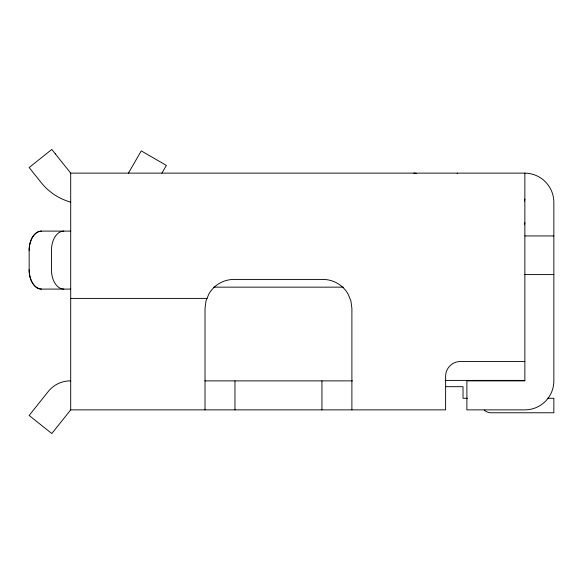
<?xml version="1.0" encoding="UTF-8"?>
<svg xmlns="http://www.w3.org/2000/svg" width="583" height="583" viewBox="0 0 583 583"><rect width="100%" height="100%" fill="white"/><g stroke="black" fill="none" stroke-linecap="round" stroke-linejoin="round"><path stroke-width="0.87" d="M128.428 173.129L141.261 150.902L166.366 165.397L161.899 173.129M55.341 153.876L70.703 173.129L70.703 409.871L51.807 433.548L29.15 415.468L48.331 391.426A28.035 28.035 0 0 1 70.703 380.881M70.703 173.129L524.86 173.129A29.259 29.259 0 0 1 553.85 202.119L553.85 380.881A28.99 28.99 0 0 1 524.86 409.871L466.881 409.871L466.881 380.881L524.86 380.881L524.86 173.129M70.237 202.119L70.703 202.119A57.272 57.272 0 0 1 41.204 182.639L29.15 167.532L51.807 149.452L55.37 153.919M70.703 289.088L41.488 289.088A19.326 12.338 -90 0 1 29.15 269.761L29.15 250.435A19.326 12.338 90 0 1 41.488 231.108L70.703 231.108M524.86 235.94L553.85 235.94M524.86 274.593L553.85 274.593M213.648 287.149L343.518 287.149M70.703 298.401L207.038 298.401M524.86 361.555L460.118 361.555C452.364 361.511 445.58 368.296 445.623 376.05L445.623 409.871L70.703 409.871M445.142 380.4L524.86 380.4M204.866 380.881L352.482 380.881M445.623 386.682L463.019 386.682L463.019 398.276L467.566 398.276M547.517 398.276L553.85 398.276L553.85 412.771L490.952 412.771A9.663 9.663 0 0 1 484.269 410.089M457.218 173.129L457.218 173.53M351.892 409.871L351.892 308.407L350.908 300.908L348.007 293.912A28.99 28.99 0 0 0 322.902 279.425L234.002 279.425A28.99 28.99 0 0 0 208.903 293.912L206.003 300.908L205.019 308.407L205.019 409.871M321.94 380.881L321.94 409.871M234.971 380.881L234.971 409.871M413.733 173.129A19.326 19.326 0 0 1 416.262 173.297M524.86 199.022A30.549 17.519 0 0 1 524.46 201.099M29.15 250.435A19.326 12.338 -90 0 1 41.488 231.108M63.802 231.108A19.326 12.338 -90 0 0 51.457 250.435L51.457 269.761A19.326 12.338 -90 0 0 63.802 289.088M41.488 289.088A19.326 12.338 90 0 1 29.15 269.761M524.86 222.764A30.549 17.519 0 0 1 524.46 224.841"/></g></svg>
